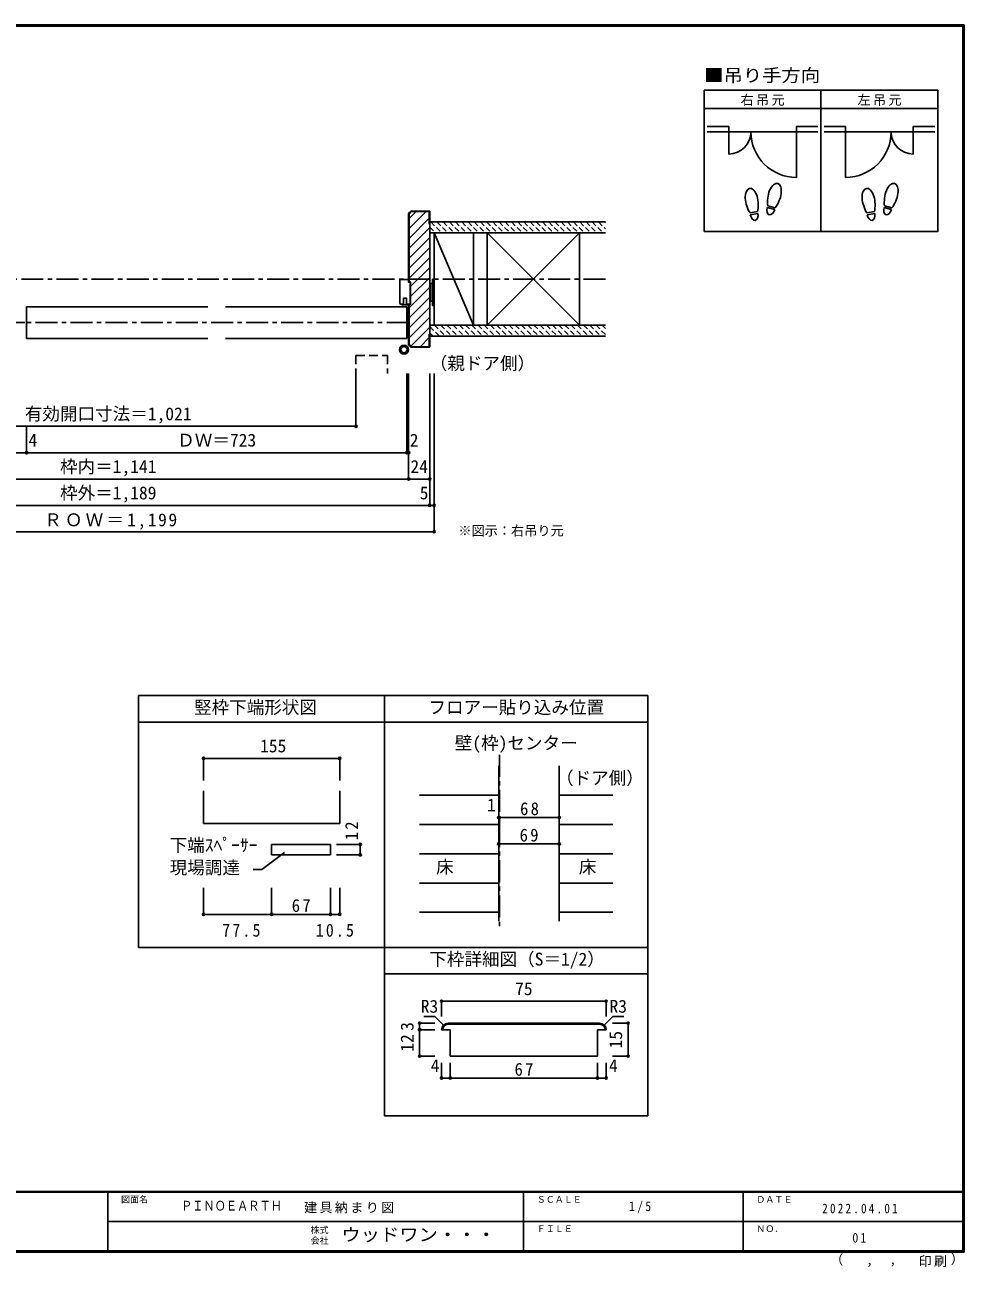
# Model space of a CAD drawing. Units: millimetres at full size, sheet at 1:5, with parts at other scales. Extents: x -973 to 977, y -718 to 696.
# Drawn here: x -93 to 977, y -718 to 696 of the extents above; entities that cross this region are included whole.
import ezdxf
from ezdxf.enums import TextEntityAlignment as Align

# ---------------------------------------------------------------- set-up
doc = ezdxf.new("R2010")
doc.units = ezdxf.units.MM
doc.header["$LTSCALE"] = 5
doc.header["$PDMODE"] = 32
doc.header["$PDSIZE"] = 2.5
for name, pattern in [('CHAIN1', [8, 5, -1, 1, -1]), ('DASHED1', [1.8, 1.2, -0.6]), ('DASHED2', [3, 2, -1])]:
    doc.linetypes.add(name, pattern=pattern)
for name, color, linetype in [('0-0_補助線', 7, 'Continuous'), ('0-1_通り芯', 4, 'CHAIN1'), ('0-3_仕上げ', 7, 'Continuous'), ('0-4_枠', 3, 'Continuous'), ('0-6_扉', 6, 'Continuous'), ('0-7_金物', 7, 'Continuous'), ('0-8_戸当り', 3, 'Continuous'), ('0-A_文字', 3, 'Continuous'), ('0-B_寸法', 7, 'Continuous'), ('0-C_ハッチ', 4, 'DASHED1'), ('1-4_枠', 3, 'Continuous'), ('1-B_寸法', 7, 'Continuous'), ('F-0_補助線', 7, 'Continuous'), ('F-1_枠', 6, 'Continuous'), ('F-A_文字', 7, 'Continuous')]:
    doc.layers.add(name, color=color, linetype=linetype)
doc.styles.add('ＭＳ ゴシック', font='')
doc.styles.get('ＭＳ ゴシック').set_extended_font_data('MS Gothic')

# ---------------------------------------------------------------- blocks, each defined once
blk = doc.blocks.new('02')
at = {"layer": '0-0_補助線'}
for p, q in [((-4.998, -10.239), (-4.998, 14.761)), ((5.802, 17.761), (-3.198, 17.761)), ((6.802, 16.761), (6.802, -9.239)), ((-4.998, -10.239), (-0.698, -10.239)), ((2.702, -3.239), (2.702, -10.239)), ((5.802, -10.239), (2.702, -10.239)), ((5.002, -10.239), (4.402, -10.839))]:
    blk.add_line(p, q, dxfattribs=at)
for points in [[(-4.998, 14.761), (-3.198, 14.761), (-3.198, 17.761)], [(-3.469, -10.239), (-2.869, -10.839), (4.402, -10.839)], [(2.702, -3.239), (-0.698, -3.239), (-0.698, -10.239)]]:
    blk.add_lwpolyline(points, dxfattribs=at)
for centre, start, end in [((5.802, 16.761), 0, 90), ((5.802, -9.239), 270, 0)]:
    blk.add_arc(centre, 1, start, end, dxfattribs=at)

msp = doc.modelspace()

# ---------------------------------------------------------------- linework, layer by layer
at = {"layer": '0-0_補助線', "color": 3}
for p, q in [((346.42, 403.504), (344.153, 403.504)), ((346.42, 377.504), (346.42, 403.504)), ((344.153, 377.504), (346.42, 377.504)), ((110.62, -175.826), (110.62, -212.786)), ((265.62, -175.826), (265.62, -212.786)), ((110.62, -212.786), (265.62, -212.786))]:
    msp.add_line(p, q, dxfattribs=at)
at = {"layer": '0-0_補助線', "color": 4}
for p, q in [((110.62, -138.894), (110.62, -163.894)), ((265.62, -138.894), (110.62, -138.894)), ((265.62, -138.894), (265.62, -163.894)), ((289.01, -236.695), (261.928, -236.695)), ((289.01, -236.695), (289.01, -248.695)), ((289.01, -248.695), (261.928, -248.695)), ((110.62, -316.343), (110.62, -286.335)), ((188.12, -316.343), (188.12, -286.335)), ((255.12, -316.343), (255.12, -286.335)), ((265.62, -316.343), (265.62, -286.335)), ((110.62, -316.343), (188.12, -316.343)), ((188.12, -316.343), (255.12, -316.343)), ((255.12, -316.343), (265.62, -316.343))]:
    msp.add_line(p, q, dxfattribs=at)
at = {"layer": '0-0_補助線'}
for p, q in [((188.12, -236.695), (188.12, -248.695)), ((255.12, -236.695), (188.12, -236.695)), ((255.12, -236.695), (255.12, -248.695)), ((202.774, -245.9), (176.975, -265.25)), ((255.12, -248.695), (188.12, -248.695)), ((167.13, -265.25), (176.975, -265.25))]:
    msp.add_line(p, q, dxfattribs=at)
for radius in [5, 3.5]:
    msp.add_circle((338.861, 326.172), radius, dxfattribs=at)
for p in [(110.62, -138.894), (265.62, -138.894), (289.01, -236.695), (289.01, -248.695), (110.62, -316.343), (188.12, -316.343), (255.12, -316.343), (265.62, -316.343)]:
    msp.add_point(p, dxfattribs=at)
at = {"layer": '0-1_通り芯'}
for p, q in [((568.153, 406.5), (-566.847, 406.5)), ((344.153, 357), (-340.847, 357)), ((447.629, -134.725), (447.629, -333.75))]:
    msp.add_line(p, q, dxfattribs=at)
at = {"layer": '0-1_通り芯', "color": 7}
msp.add_line((-127.919, 357), (-86.133, 357), dxfattribs=at)
at = {"layer": '0-3_仕上げ', "color": 2}
for p, q in [((568.153, 471.5), (368.153, 471.5)), ((568.153, 459), (368.153, 459)), ((568.153, 354), (368.153, 354)), ((568.153, 341.5), (368.153, 341.5))]:
    msp.add_line(p, q, dxfattribs=at)
at = {"layer": '0-3_仕上げ', "color": 3}
for p, q in [((373.129, 459), (373.129, 354)), ((418.129, 459), (418.129, 354)), ((433.537, 354), (433.537, 459)), ((538.537, 354), (538.537, 459))]:
    msp.add_line(p, q, dxfattribs=at)
at = {"layer": '0-3_仕上げ'}
for p, q in [((418.129, 354), (373.129, 459)), ((433.537, 354), (538.537, 459)), ((433.537, 459), (538.537, 354))]:
    msp.add_line(p, q, dxfattribs=at)
at = {"layer": '0-3_仕上げ', "color": 4}
for p, q in [((356.653, -180.801), (446.629, -180.801)), ((576.653, -180.801), (515.629, -180.801)), ((356.653, -214.103), (446.629, -214.103)), ((576.653, -214.103), (515.629, -214.103)), ((356.653, -247.404), (446.629, -247.404)), ((576.653, -247.404), (515.629, -247.404)), ((356.653, -280.706), (446.629, -280.706)), ((576.653, -280.706), (515.629, -280.706)), ((356.653, -314.007), (446.629, -314.007)), ((576.653, -314.007), (515.629, -314.007))]:
    msp.add_line(p, q, dxfattribs=at)
at = {"layer": '0-4_枠'}
for p, q in [((346.981, 484), (344.153, 481.172)), ((344.153, 481.172), (344.153, 403.504)), ((347.189, 483.5), (344.653, 480.964)), ((344.653, 403.504), (344.653, 480.964)), ((346.981, 484), (368.153, 484)), ((367.653, 483.5), (347.189, 483.5)), ((367.653, 469), (367.653, 483.5)), ((368.153, 484), (368.153, 329)), ((367.653, 469), (368.153, 469)), ((344.153, 331.828), (344.153, 377.504)), ((344.653, 332.036), (344.653, 377.504)), ((367.653, 344), (367.653, 329.5)), ((367.653, 344), (368.153, 344)), ((346.981, 329), (344.153, 331.828)), ((347.189, 329.5), (344.653, 332.036)), ((346.981, 329), (368.153, 329)), ((347.189, 329.5), (367.653, 329.5)), ((446.629, -147.5), (446.629, -324.007)), ((515.629, -147.5), (515.629, -324.007))]:
    msp.add_line(p, q, dxfattribs=at)
at = {"layer": '0-6_扉'}
for p, q in [((-90.884, 375), (115.635, 375)), ((135.635, 375), (342.153, 375)), ((342.153, 375), (342.153, 339)), ((-90.884, 339), (115.635, 339)), ((135.635, 339), (342.153, 339))]:
    msp.add_line(p, q, dxfattribs=at)
at = {"layer": '0-6_扉', "linetype": 'DASHED2'}
msp.add_line((284.158, 319.724), (284.158, 299), dxfattribs=at)
at = {"layer": '0-6_扉'}
msp.add_lwpolyline([(-90.884, 339), (-90.884, 375), (-90.884, 339)], dxfattribs=at)
at = {"layer": '0-6_扉', "linetype": 'DASHED2'}
msp.add_lwpolyline([(284.158, 319.724), (320.158, 319.724), (320.158, 299)], dxfattribs=at)
at = {"layer": '0-7_金物'}
for p, q in [((369.129, 400.5), (368.153, 400.5)), ((371.129, 401.5), (369.129, 401.5)), ((369.129, 381.5), (369.129, 401.5)), ((371.129, 376.5), (371.129, 406.5)), ((373.129, 406.5), (371.129, 406.5)), ((373.129, 376.5), (373.129, 406.5)), ((369.129, 382.5), (368.153, 382.5)), ((371.129, 381.5), (369.129, 381.5)), ((373.129, 376.5), (371.129, 376.5))]:
    msp.add_line(p, q, dxfattribs=at)
at = {"layer": '0-8_戸当り', "color": 2}
for p, q in [((708.639, 580.308), (684.139, 580.308)), ((708.639, 580.308), (708.639, 548.808)), ((785.639, 580.308), (810.139, 580.308)), ((785.639, 580.308), (785.639, 522.208)), ((841.639, 580.308), (817.139, 580.308)), ((841.639, 580.308), (841.639, 522.208)), ((918.639, 580.308), (943.139, 580.308)), ((918.639, 580.308), (918.639, 548.808)), ((684.139, 574.008), (810.139, 574.008)), ((943.139, 574.008), (817.139, 574.008))]:
    msp.add_line(p, q, dxfattribs=at)
at = {"layer": '0-8_戸当り'}
for p, q in [((741.457, 483.378), (732.811, 481.853)), ((741.822, 481.31), (733.175, 479.785)), ((760.924, 485.706), (752.444, 487.978)), ((761.468, 487.735), (752.987, 490.007)), ((874.457, 483.378), (865.811, 481.853)), ((874.822, 481.31), (866.175, 479.785)), ((893.924, 485.706), (885.444, 487.978)), ((894.468, 487.735), (885.987, 490.007))]:
    msp.add_line(p, q, dxfattribs=at)
at = {"layer": '0-8_戸当り', "color": 2}
for centre, radius, start, end in [((708.639, 574.008), 25.2, 270, 0), ((785.639, 574.008), 51.8, 180, 270), ((841.639, 574.008), 51.8, 270, 0), ((918.639, 574.008), 25.2, 180, 270)]:
    msp.add_arc(centre, radius, start, end, dxfattribs=at)
at = {"layer": '0-8_戸当り'}
for centre, major_axis, ratio, start_param, end_param in [((734.795, 495.877), (-2.445, 13.867), 0.5, 4.34059143, 8.22577918), ((760.713, 501.878), (3.644, 13.601), 0.5, 4.34059143, 8.22577918), ((867.795, 495.877), (-2.445, 13.867), 0.5, 4.34059143, 8.22577918), ((893.713, 501.878), (3.644, 13.601), 0.5, 4.34059143, 8.22577918), ((760.609, 501.489), (4.416, 16.48), 0.4, 1.85063327, 2.44287679), ((760.609, 501.489), (4.416, 16.48), 0.4, 3.84030852, 4.43255203), ((893.609, 501.489), (4.416, 16.48), 0.4, 1.85063327, 2.44287679), ((893.609, 501.489), (4.416, 16.48), 0.4, 3.84030852, 4.43255203), ((734.865, 495.481), (-2.963, 16.802), 0.4, 1.85063327, 2.44287679), ((737.498, 480.548), (-1.27, 7.205), 0.6, 1.57079633, 4.71238898), ((734.865, 495.481), (-2.963, 16.802), 0.4, 3.84030852, 4.43255203), ((756.684, 486.842), (1.894, 7.067), 0.6, 1.57079633, 4.71238898), ((867.865, 495.481), (-2.963, 16.802), 0.4, 1.85063327, 2.44287679), ((870.498, 480.548), (-1.27, 7.205), 0.6, 1.57079633, 4.71238898), ((867.865, 495.481), (-2.963, 16.802), 0.4, 3.84030852, 4.43255203), ((889.684, 486.842), (1.894, 7.067), 0.6, 1.57079633, 4.71238898)]:
    msp.add_ellipse(centre, major_axis=major_axis, ratio=ratio, start_param=start_param, end_param=end_param, dxfattribs=at)
at = {"layer": '0-A_文字'}
for p, q in [((680.639, 621.667), (680.639, 460.667)), ((946.639, 621.667), (680.639, 621.667)), ((813.639, 621.667), (813.639, 460.667)), ((680.639, 600.667), (946.639, 600.667)), ((36.653, -67.5), (316.653, -67.5)), ((316.653, -545.5), (316.653, -67.5)), ((316.653, -67.5), (616.653, -67.5)), ((616.653, -67.5), (616.653, -545.5)), ((316.653, -97.5), (36.653, -97.5)), ((616.653, -97.5), (316.653, -97.5)), ((316.653, -354.007), (616.653, -354.007)), ((316.653, -384.007), (616.653, -384.007)), ((316.653, -545.5), (616.653, -545.5))]:
    msp.add_line(p, q, dxfattribs=at)
for points in [[(946.639, 621.667), (946.639, 460.667), (680.639, 460.667)], [(36.653, -67.5), (36.653, -354.007), (316.653, -354.007)]]:
    msp.add_lwpolyline(points, dxfattribs=at)
at = {"layer": '0-B_寸法', "color": 4}
for p, q in [((284.158, 239), (284.158, 299)), ((342.153, 209), (342.153, 299)), ((344.153, 179), (344.153, 299)), ((368.153, 149), (368.153, 299)), ((368.153, 149), (368.153, 299)), ((373.129, 149), (373.129, 299)), ((-279.852, 239), (284.158, 239)), ((-90.884, 209), (-90.884, 239)), ((344.153, 209), (-340.847, 209)), ((368.153, 179), (-364.847, 179)), ((368.153, 149), (-364.847, 149)), ((368.153, 149), (373.129, 149)), ((373.129, 119), (373.129, 149)), ((373.129, 119), (-369.823, 119)), ((446.629, -206.19), (447.629, -206.19)), ((446.629, -206.19), (446.629, -236.19)), ((447.629, -206.19), (447.629, -236.19)), ((447.629, -206.19), (515.629, -206.19)), ((515.629, -236.19), (446.629, -236.19))]:
    msp.add_line(p, q, dxfattribs=at)
at = {"layer": '0-B_寸法'}
for p in [(284.158, 239), (-90.884, 209), (342.153, 209), (344.153, 209), (344.153, 179), (368.153, 179), (368.153, 149), (368.153, 149), (373.129, 149), (373.129, 119), (446.629, -206.19), (447.629, -206.19), (515.629, -206.19), (446.629, -236.19), (515.629, -236.19)]:
    msp.add_point(p, dxfattribs=at)
at = {"layer": '0-C_ハッチ', "linetype": 'Continuous'}
for p, q in [((352.673, 483.5), (344.653, 475.48)), ((363.986, 483.5), (344.653, 464.166)), ((367.653, 475.853), (344.653, 452.853)), ((368.153, 465.039), (344.653, 441.539)), ((368.153, 453.726), (344.653, 430.225)), ((368.153, 442.412), (344.653, 418.912)), ((368.153, 431.098), (344.653, 407.598)), ((368.153, 419.784), (346.42, 398.051)), ((368.153, 397.157), (344.653, 373.657)), ((368.153, 408.47), (346.42, 386.737)), ((368.153, 385.843), (344.653, 362.343)), ((368.153, 374.529), (344.653, 351.029)), ((368.153, 363.216), (344.653, 339.716)), ((368.153, 351.902), (346.47, 330.219)), ((367.653, 340.088), (357.065, 329.5))]:
    msp.add_line(p, q, dxfattribs=at)
at = {"layer": '0-C_ハッチ'}
for p, q in [((369.293, 471.5), (381.793, 459)), ((376.364, 471.5), (388.864, 459)), ((383.435, 471.5), (395.935, 459)), ((390.506, 471.5), (403.006, 459)), ((397.577, 471.5), (410.077, 459)), ((404.648, 471.5), (417.148, 459)), ((411.719, 471.5), (424.219, 459)), ((418.791, 471.5), (431.291, 459)), ((425.862, 471.5), (438.362, 459)), ((432.933, 471.5), (445.433, 459)), ((440.004, 471.5), (452.504, 459)), ((447.075, 471.5), (459.575, 459)), ((454.146, 471.5), (466.646, 459)), ((461.217, 471.5), (473.717, 459)), ((468.288, 471.5), (480.788, 459)), ((475.359, 471.5), (487.859, 459)), ((482.43, 471.5), (494.93, 459)), ((489.501, 471.5), (502.001, 459)), ((496.572, 471.5), (509.072, 459)), ((503.643, 471.5), (516.143, 459)), ((510.714, 471.5), (523.214, 459)), ((517.786, 471.5), (530.286, 459)), ((524.857, 471.5), (537.357, 459)), ((531.928, 471.5), (544.428, 459)), ((538.999, 471.5), (551.499, 459)), ((546.07, 471.5), (558.57, 459)), ((553.141, 471.5), (565.641, 459)), ((560.212, 471.5), (568.153, 463.559)), ((567.283, 471.5), (568.153, 470.63)), ((368.153, 465.569), (374.722, 459)), ((373.656, 354), (386.156, 341.5)), ((380.727, 354), (393.227, 341.5)), ((387.798, 354), (400.298, 341.5)), ((394.869, 354), (407.369, 341.5)), ((401.94, 354), (414.44, 341.5)), ((409.011, 354), (421.511, 341.5)), ((416.082, 354), (428.582, 341.5)), ((423.153, 354), (435.653, 341.5)), ((430.225, 354), (442.725, 341.5)), ((437.296, 354), (449.796, 341.5)), ((444.367, 354), (456.867, 341.5)), ((451.438, 354), (463.938, 341.5)), ((458.509, 354), (471.009, 341.5)), ((465.58, 354), (478.08, 341.5)), ((472.651, 354), (485.151, 341.5)), ((479.722, 354), (492.222, 341.5)), ((486.793, 354), (499.293, 341.5)), ((493.864, 354), (506.364, 341.5)), ((500.935, 354), (513.435, 341.5)), ((508.006, 354), (520.506, 341.5)), ((515.077, 354), (527.577, 341.5)), ((522.148, 354), (534.648, 341.5)), ((529.219, 354), (541.719, 341.5)), ((536.291, 354), (548.791, 341.5)), ((543.362, 354), (555.862, 341.5)), ((550.433, 354), (562.933, 341.5)), ((557.504, 354), (568.153, 343.351)), ((564.575, 354), (568.153, 350.422)), ((368.153, 352.432), (379.085, 341.5)), ((368.153, 345.361), (372.014, 341.5))]:
    msp.add_line(p, q, dxfattribs=at)
at = {"layer": '1-4_枠'}
for p, q in [((391.585, -447.688), (381.585, -447.688)), ((389.085, -440.188), (561.585, -440.188)), ((389.085, -441.438), (561.586, -441.438)), ((391.585, -477.688), (391.585, -447.688)), ((559.085, -447.688), (569.085, -447.688)), ((559.085, -477.688), (559.085, -447.688)), ((559.085, -477.688), (391.585, -477.688))]:
    msp.add_line(p, q, dxfattribs=at)
for centre, radius, start, end in [((389.085, -447.688), 7.5, 90, 180), ((389.085, -447.688), 6.25, 90, 180), ((561.585, -447.688), 7.5, 0, 90), ((561.585, -447.688), 6.25, 0, 90)]:
    msp.add_arc(centre, radius, start, end, dxfattribs=at)
at = {"layer": '1-B_寸法', "color": 4}
for p, q in [((381.585, -415.188), (381.585, -432.688)), ((381.585, -415.188), (569.085, -415.188)), ((569.085, -415.188), (569.085, -432.688)), ((374.085, -432.688), (361.585, -432.688)), ((383.782, -442.385), (374.085, -432.688)), ((566.889, -442.385), (576.586, -432.688)), ((576.585, -432.688), (589.085, -432.688)), ((356.585, -440.188), (374.085, -440.188)), ((356.585, -447.688), (374.085, -447.688)), ((594.085, -440.188), (576.372, -440.188)), ((594.085, -440.188), (594.085, -477.688)), ((594.085, -477.688), (576.372, -477.688)), ((381.585, -502.688), (381.585, -485.188)), ((391.585, -502.688), (391.585, -485.188)), ((559.085, -502.688), (559.085, -485.188)), ((569.085, -502.688), (569.085, -485.188)), ((381.585, -502.688), (569.085, -502.688))]:
    msp.add_line(p, q, dxfattribs=at)
msp.add_lwpolyline([(356.585, -440.188), (356.585, -477.688), (374.085, -477.688)], dxfattribs=at)
at = {"layer": '1-B_寸法'}
for p in [(381.585, -415.188), (569.085, -415.188), (356.585, -440.188), (356.585, -447.688), (594.085, -440.188), (356.585, -477.688), (594.085, -477.688), (381.585, -502.688), (391.585, -502.688), (559.085, -502.688), (569.085, -502.688)]:
    msp.add_point(p, dxfattribs=at)
at = {"layer": 'F-1_枠'}
for p, q in [((-973.347, 695.833), (976.653, 695.833)), ((-973.347, 695), (976.653, 695)), ((-973.347, 694.167), (976.653, 694.167)), ((974.986, 695.833), (974.986, -700.833)), ((975.82, 695.833), (975.82, -700.833)), ((976.653, 695.833), (976.653, -700.833)), ((976.653, -631.667), (-973.347, -631.667)), ((976.653, -632.5), (-973.347, -632.5)), ((1.653, -632.5), (1.653, -699.167)), ((474.986, -632.5), (474.986, -699.167)), ((724.986, -632.5), (724.986, -699.167)), ((1.653, -665.833), (974.986, -665.834)), ((976.653, -699.167), (-973.347, -699.167)), ((976.653, -700), (-973.347, -700)), ((976.653, -700.833), (-973.347, -700.833))]:
    msp.add_line(p, q, dxfattribs=at)

# ---------------------------------------------------------------- block references
at = {"layer": '0-0_補助線', "xscale": -1}
msp.add_blockref('02', (340.955, 388.243), dxfattribs=at)

# ---------------------------------------------------------------- texts
at = {"layer": '0-0_補助線', "style": 'ＭＳ ゴシック'}
for s, p in [('155', (174.936, -136.394)), ('下端ｽﾍﾟｰｻｰ', (72.038, -249.298)), ('現場調達', (72.038, -274.893))]:
    msp.add_text(s, height=14.66, dxfattribs=at).set_placement(p, align=Align.BOTTOM_LEFT)
at = {"layer": '0-0_補助線', "insert": (286.51, -232.122), "char_height": 14.66, "attachment_point": 7, "rotation": 90, "style": 'ＭＳ ゴシック'}
msp.add_mtext('\\T1.27;\\W0.95;12', dxfattribs=at)
at = {"layer": '0-0_補助線', "char_height": 14.66, "attachment_point": 7, "style": 'ＭＳ ゴシック'}
for s, insert in [('\\T1.27;\\W0.95;67', (210.995, -313.843)), ('\\T1.28;\\W0.9;77.5', (131.922, -341.969)), ('\\T1.28;\\W0.9;10.5', (238.394, -341.969))]:
    msp.add_mtext(s, dxfattribs=dict(at, insert=insert))
at = {"layer": '0-A_文字', "color": 7, "style": 'ＭＳ ゴシック', "width": 1.1}
msp.add_text('■吊り手方向', height=14.66, dxfattribs=at).set_placement((680.639, 626.667), align=Align.BOTTOM_LEFT)
at = {"layer": '0-A_文字', "color": 7, "style": 'ＭＳ ゴシック'}
for s, height, p in [('（親ドア側）', 14.66, (368.153, 299)), ('※図示：右吊り元', 11, (400.714, 111.444)), ('竪枠下端形状図', 14.66, (99.778, -92.5)), ('フロアー貼り込み位置', 14.66, (366.653, -92.5)), ('壁(枠)センター', 14.66, (396.653, -133.091)), ('（ドア側）', 14.66, (511.884, -172.895)), ('床', 14.66, (375.403, -274.055)), ('床', 14.66, (537.903, -274.055)), ('下枠詳細図（S＝1/2）', 14.66, (367.644, -379.007))]:
    msp.add_text(s, height=height, dxfattribs=at).set_placement(p, align=Align.BOTTOM_LEFT)
at = {"layer": '0-A_文字', "color": 7, "char_height": 11, "attachment_point": 7, "style": 'ＭＳ ゴシック'}
for s, insert in [('\\T1.17;右吊元', (722.139, 603.667)), ('\\T1.17;左吊元', (855.262, 603.667))]:
    msp.add_mtext(s, dxfattribs=dict(at, insert=insert))
at = {"layer": '0-B_寸法', "style": 'ＭＳ ゴシック'}
for s, p in [('有効開口寸法＝1,021', (-92.847, 241.5)), ('4', (-88.65, 211.5)), ('ＤＷ＝723', (80.635, 211.5)), ('2', (345.372, 211.5)), ('枠内＝1,141', (-52.847, 181.5)), ('24', (346.153, 181.5)), ('枠外＝1,189', (-52.847, 151.5)), ('5', (356.742, 151.5)), ('1', (433.371, -203.69))]:
    msp.add_text(s, height=14.66, dxfattribs=at).set_placement(p, align=Align.BOTTOM_LEFT)
at = {"layer": '0-B_寸法', "char_height": 14.66, "attachment_point": 7, "style": 'ＭＳ ゴシック'}
for s, insert in [('\\T1.18;ＲＯＷ＝1,199', (-70.847, 121.5)), ('\\T1.27;\\W0.95;68', (471.004, -203.69)), ('\\T1.27;\\W0.95;69', (470.504, -233.69))]:
    msp.add_mtext(s, dxfattribs=dict(at, insert=insert))
at = {"layer": '1-B_寸法', "style": 'ＭＳ ゴシック'}
for s, p in [('75', (465.335, -412.688)), ('R3', (357.835, -432.688)), ('R3', (572.835, -432.688)), ('4', (369.298, -500.188)), ('4', (572.273, -500.188))]:
    msp.add_text(s, height=14.66, dxfattribs=at).set_placement(p, align=Align.BOTTOM_LEFT)
for s, p in [('3', (354.085, -448.938)), ('15', (591.585, -468.938)), ('12', (354.085, -472.688))]:
    msp.add_text(s, height=14.66, rotation=90, dxfattribs=at).set_placement(p, align=Align.BOTTOM_LEFT)
at = {"layer": '1-B_寸法', "insert": (464.71, -500.188), "char_height": 14.66, "attachment_point": 7, "style": 'ＭＳ ゴシック'}
msp.add_mtext('\\T1.27;\\W0.95;67', dxfattribs=at)
at = {"layer": 'F-0_補助線', "style": 'ＭＳ ゴシック', "width": 0.85}
msp.add_text('ＰＩＮＯＥＡＲＴＨ', height=11, dxfattribs=at).set_placement((84.986, -656.667), align=Align.BOTTOM_LEFT)
at = {"layer": 'F-0_補助線', "insert": (224.986, -656.667), "char_height": 11, "attachment_point": 7, "style": 'ＭＳ ゴシック'}
msp.add_mtext('\\T1.17;建具納まり図', dxfattribs=at)
at = {"layer": 'F-A_文字', "style": 'ＭＳ ゴシック'}
for s, height, p in [('図面名', 7.331, (16.653, -646.667)), ('ＳＣＡＬＥ', 7.331, (489.986, -646.667)), ('ＤＡＴＥ', 7.331, (739.986, -646.667)), ('株式', 7.331, (232.486, -681.5)), ('ＦＩＬＥ', 7.331, (489.986, -680)), ('ＮＯ．', 7.331, (739.986, -680.001)), ('会社', 7.331, (232.486, -693.5)), ('（', 11, (823.992, -718.052)), ('）', 11, (961.387, -717.355)), (',', 11, (865.199, -718.052)), (',', 11, (891.686, -717.588))]:
    msp.add_text(s, height=height, dxfattribs=at).set_placement(p, align=Align.BOTTOM_LEFT)
at = {"layer": 'F-A_文字', "style": 'ＭＳ ゴシック', "width": 1.1}
msp.add_text('ウッドワン・・・', height=14.66, dxfattribs=at).set_placement((267.486, -692.5), align=Align.BOTTOM_LEFT)
at = {"layer": 'F-A_文字', "char_height": 11, "attachment_point": 7, "style": 'ＭＳ ゴシック'}
for s, insert in [('\\T1.38;\\W0.9;1/5', (594.986, -656.667)), ('\\T1.39;\\W0.85;2022.04.01', (814.986, -656.667)), ('\\T1.36;\\W0.9;01', (849.361, -690.001)), ('\\T1.17;印刷', (924.678, -717.82))]:
    msp.add_mtext(s, dxfattribs=dict(at, insert=insert))

doc.saveas('drawing.dxf')
